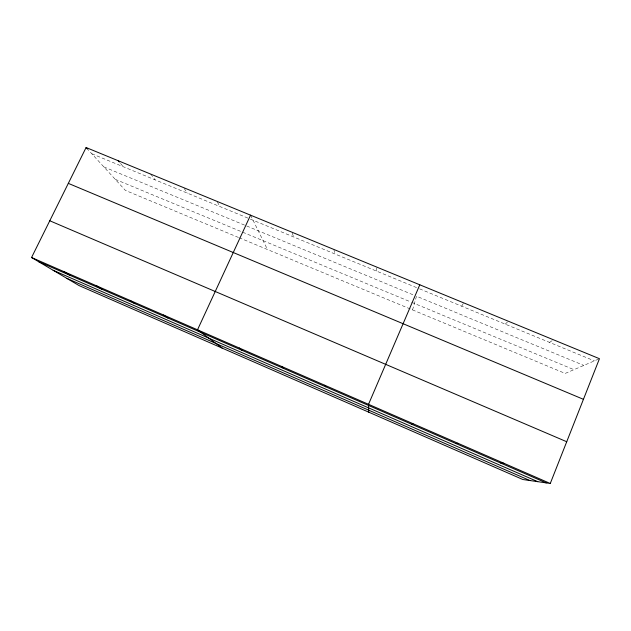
<?xml version="1.0" encoding="UTF-8"?>
<svg xmlns="http://www.w3.org/2000/svg" width="631" height="631" viewBox="0 0 631 631"><rect width="100%" height="100%" fill="white"/><g stroke="black" fill="none" stroke-linecap="round" stroke-linejoin="round"><path stroke-width="0.47" stroke-dasharray="3.15 2.37" d="M376.399 271.046L376.541 267M412.548 309.908L416.499 296.215L583.833 365.42M461.679 306.193L463.698 302.856M505.257 324.153L508.263 321.187M549.491 342.373L553.513 339.801M598.606 359.063L565.195 373.434L239.378 237.84M91.834 153.783L249.458 218.736M250.349 219.107L416.925 287.752M419.623 288.856L594.386 360.877M103.87 166.923L413.802 295.103M115.228 179.322L410.82 301.973M411.712 302.352L573.95 369.671M238.471 237.461L125.356 190.381L87.37 148.908M120.489 163.413L123.337 166.765M150.714 174.101L155.202 179.898M184.142 188.424L187.431 193.181M217.324 202.07L220.038 206.613M250.539 215.163L267.473 249.529M292.2 232.981L293.557 236.909M333.925 249.466L334.682 253.859"/><path stroke-width="0.95" d="M550.271 483.48L599.45 358.7L86.1 147.52L31.55 257.511L79.112 285.606L522.886 479.521L550.271 483.48L31.55 257.511M419.796 284.794L368.528 404.313L368.741 412.169M250.539 215.163L197.511 329.808L222.38 348.209M411.98 424.387L412.919 423.646M456.047 443.601L457.996 443.285M500.785 463.099L503.775 463.225M68.322 183.369L583.438 399.32M49.778 220.763L566.725 441.739M38.515 261.628L546.217 482.896M53.107 270.249L537.77 481.674M66.862 278.374L529.874 480.53M63.952 271.63L70.293 275.479M96.748 285.914L102.435 289.487M129.931 300.372L134.963 303.661M163.516 315.003L167.87 318M239.315 348.02L242.099 350.355M281.741 366.501L283.635 368.457M86.1 147.52L87.37 148.908M118.218 160.731L119.354 162.072M324.807 385.265L325.785 386.827"/></g></svg>
